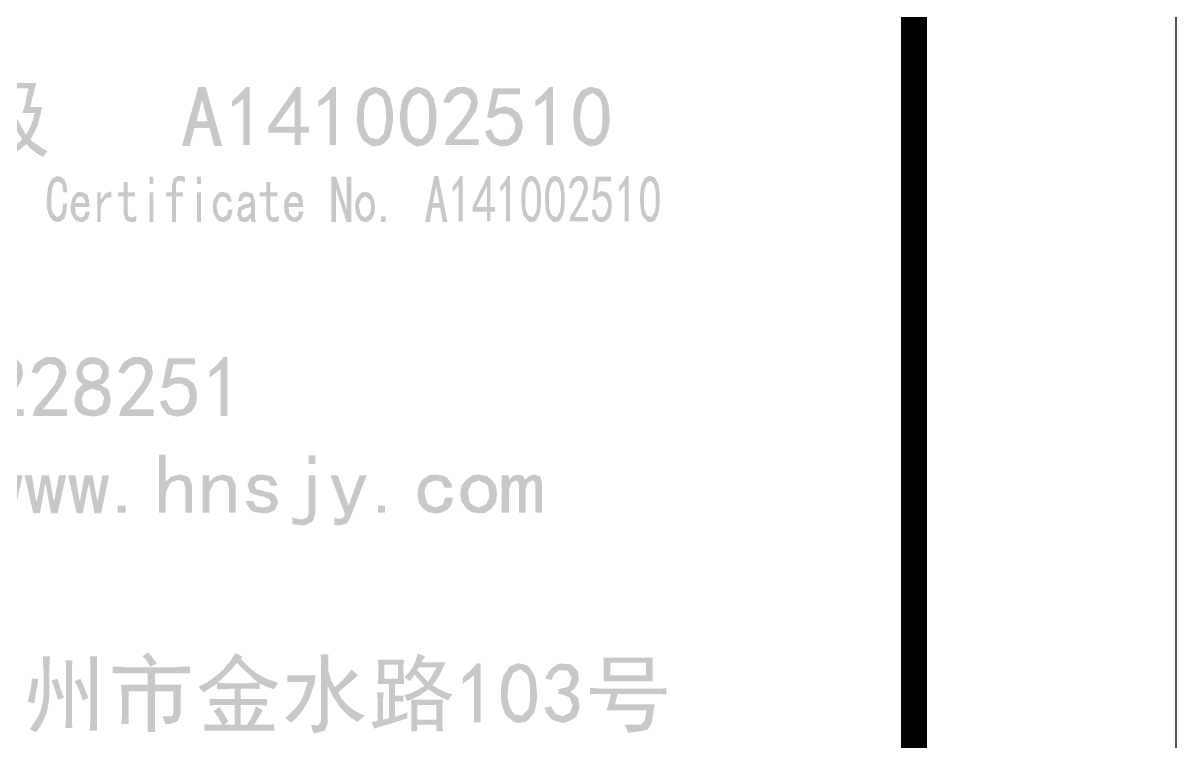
# Model space of a CAD drawing. Extents: x 290727 to 13733020, y 1731457 to 3643100.
# Drawn here: x 318226 to 320427, y 2195196 to 2196567 of the extents above; entities that cross this region are included whole.
import ezdxf
from ezdxf.enums import TextEntityAlignment as Align

# ---------------------------------------------------------------- set-up
doc = ezdxf.new("R2010")
doc.units = 0
doc.header["$LTSCALE"] = 10
doc.layers.get('0').update_dxf_attribs({"linetype": 'CONTINUOUS'})
doc.layers.add('-0 图签', color=7, linetype='CONTINUOUS')
doc.layers.add('-0 图签填写', color=4, linetype='CONTINUOUS')
doc.layers.add('VHSoft_boundary', color=5, linetype='CONTINUOUS', plot=False)
doc.layers.get('0').off()
doc.styles.add('HNSJY', font='HNSJY-07', dxfattribs={"width": 0.8, "bigfont": 'HNSJY-HZ'})

# ---------------------------------------------------------------- blocks, each defined once
blk = doc.blocks.new('vhtemplate_标准图框_A2')
at = {"layer": '-0 图签'}
h = blk.add_hatch(color=256, dxfattribs=at)
h.paths.add_polyline_path([(548.956, 309.069), (548.906, 309.044), (548.579, 308.969), (548.201, 308.893), (547.899, 308.818), (548.025, 308.566), (548.176, 308.642), (548.478, 308.717), (548.629, 308.767), (548.931, 308.843)])
h.paths.add_polyline_path([(550.038, 309.145), (549.862, 309.447), (549.711, 309.724), (549.585, 309.975), (549.585, 310.806), (550.189, 310.806), (550.189, 310.78), (550.114, 310.478), (550.063, 310.177), (549.963, 309.875), (550.441, 309.875), (550.365, 309.598), (550.24, 309.296), (550.114, 309.044)], flags=16)
h.paths.add_polyline_path([(548.654, 310.252), (548.201, 310.227), (548.377, 310.478), (548.528, 310.73), (548.554, 310.806), (548.73, 311.057), (548.453, 311.208), (548.352, 310.931), (548.226, 310.629), (548.075, 310.428), (547.899, 310.227), (548, 309.95), (548.277, 310.026), (548.528, 310.051), (548.403, 309.824), (548.226, 309.623), (548.176, 309.573), (547.95, 309.371), (548.025, 309.145), (548.252, 309.195), (548.554, 309.245), (548.654, 309.271), (548.931, 309.296), (548.981, 309.522), (548.705, 309.497), (548.352, 309.447), (548.554, 309.698), (548.73, 309.95), (548.856, 310.151), (548.956, 310.302), (549.082, 310.529), (548.856, 310.68), (548.805, 310.529)])
h.paths.add_polyline_path([(549.359, 308.969), (549.485, 309.271), (549.535, 309.547), (549.661, 309.321), (549.837, 309.044), (549.963, 308.868), (549.887, 308.793), (549.636, 308.591), (549.459, 308.491), (549.183, 308.365), (549.359, 308.189), (549.61, 308.314), (549.837, 308.465), (549.887, 308.491), (550.114, 308.692), (550.24, 308.541), (550.491, 308.34), (550.743, 308.189), (550.919, 308.415), (550.818, 308.465), (550.567, 308.616), (550.516, 308.667), (550.265, 308.843), (550.567, 309.447), (550.567, 309.497), (550.642, 309.774), (550.718, 310.101), (550.265, 310.101), (550.34, 310.428), (550.416, 310.73), (550.491, 311.007), (549.308, 311.007), (549.032, 311.032), (549.032, 310.78), (549.082, 310.78), (549.384, 310.806), (549.384, 310.353), (549.359, 310.076), (549.359, 310.051), (549.334, 309.724), (549.283, 309.422), (549.183, 309.145), (549.032, 308.893), (548.856, 308.642), (548.604, 308.44), (548.83, 308.314), (549.032, 308.491), (549.208, 308.717)])
h = blk.add_hatch(color=256, dxfattribs=at)
h.paths.add_polyline_path([(556.958, 310.856), (557.587, 308.616), (557.285, 308.616), (557.109, 309.296), (556.53, 309.296), (556.354, 308.616), (556.052, 308.616), (556.681, 310.856)])
h.paths.add_polyline_path([(556.832, 310.327), (557.034, 309.547), (556.606, 309.547), (556.807, 310.327)], flags=16)
h.paths.add_polyline_path([(557.965, 310.101), (558.166, 310.227), (558.392, 310.403), (558.392, 308.642), (558.644, 308.642), (558.644, 310.856), (558.493, 310.856), (558.417, 310.755), (558.191, 310.529), (557.965, 310.327)])
h.paths.add_polyline_path([(559.625, 309.346), (560.355, 309.346), (560.355, 310.353)], flags=17)
h.paths.add_polyline_path([(560.355, 308.642), (560.355, 309.12), (559.349, 309.12), (559.349, 309.346), (560.405, 310.856), (560.581, 310.856), (560.581, 309.346), (560.909, 309.346), (560.909, 309.12), (560.581, 309.12), (560.581, 308.642)])
h.paths.add_polyline_path([(561.462, 310.227), (561.689, 310.403), (561.689, 308.642), (561.94, 308.642), (561.94, 310.856), (561.789, 310.856), (561.714, 310.755), (561.513, 310.529), (561.261, 310.327), (561.261, 310.101)])
h.paths.add_polyline_path([(567.023, 310.026), (566.897, 309.824), (566.696, 309.522), (566.671, 309.497), (566.444, 309.22), (566.268, 309.019), (566.193, 308.944), (566.092, 308.692), (566.092, 308.642), (567.376, 308.642), (567.376, 308.868), (566.444, 308.868), (566.621, 309.069), (566.847, 309.321), (567.023, 309.573), (567.149, 309.749), (567.275, 309.95), (567.35, 310.227), (567.35, 310.252), (567.3, 310.554), (567.124, 310.78), (566.897, 310.856), (566.57, 310.856), (566.293, 310.73), (566.168, 310.579), (566.017, 310.277), (566.268, 310.252), (566.293, 310.277), (566.47, 310.504), (566.721, 310.629), (566.948, 310.554), (567.099, 310.327)])
h.paths.add_polyline_path([(569.54, 310.101), (569.741, 310.227), (569.967, 310.403), (569.967, 308.642), (570.219, 308.642), (570.219, 310.856), (570.068, 310.856), (569.992, 310.755), (569.766, 310.529), (569.54, 310.327)])
h.paths.add_polyline_path([(563.727, 310.453), (563.752, 310.378), (563.828, 310.076), (563.828, 309.95), (563.853, 309.623), (563.828, 309.447), (563.777, 309.17), (563.752, 309.069), (563.551, 308.868), (563.526, 308.868), (563.249, 308.918), (563.148, 309.019), (563.022, 309.321), (562.997, 309.623), (562.997, 309.95), (563.047, 310.227), (563.173, 310.453), (563.198, 310.504), (563.45, 310.629), (563.475, 310.629)], flags=16)
h.paths.add_polyline_path([(565.362, 310.453), (565.413, 310.378), (565.488, 310.076), (565.488, 309.447), (565.438, 309.17), (565.388, 309.069), (565.211, 308.868), (565.186, 308.868), (564.91, 308.918), (564.809, 309.019), (564.683, 309.321), (564.658, 309.623), (564.658, 309.95), (564.708, 310.227), (564.834, 310.453), (564.859, 310.504), (565.111, 310.629), (565.136, 310.629)], flags=16)
h.paths.add_polyline_path([(568.684, 309.698), (568.785, 309.422), (568.734, 309.12), (568.533, 308.893), (568.483, 308.868), (568.181, 308.843), (568.005, 308.944), (567.854, 309.245), (567.627, 309.17), (567.703, 308.944), (567.879, 308.742), (567.954, 308.692), (568.231, 308.591), (568.281, 308.591), (568.583, 308.642), (568.835, 308.793), (568.986, 309.044), (569.061, 309.321), (569.036, 309.598), (568.91, 309.849), (568.684, 310.026), (568.659, 310.051), (568.357, 310.126), (568.307, 310.101), (568.005, 310.026), (568.055, 310.252), (568.13, 310.579), (568.961, 310.579), (568.961, 310.806), (567.929, 310.806), (567.854, 310.453), (567.703, 309.698), (567.904, 309.673), (567.929, 309.698), (568.181, 309.849), (568.458, 309.849)])
h.paths.add_polyline_path([(571.477, 310.504), (571.729, 310.629), (571.754, 310.629), (571.98, 310.453), (572.031, 310.378), (572.106, 310.076), (572.106, 309.447), (572.056, 309.17), (572.005, 309.069), (571.804, 308.868), (571.779, 308.868), (571.527, 308.918), (571.427, 309.019), (571.301, 309.321), (571.251, 309.623), (571.276, 309.95), (571.326, 310.227), (571.452, 310.453)], flags=16)
h.paths.add_polyline_path([(562.771, 309.22), (562.896, 308.944), (562.947, 308.843), (563.198, 308.667), (563.349, 308.591), (563.626, 308.642), (563.777, 308.717), (563.978, 308.944), (563.978, 308.969), (564.054, 309.22), (564.104, 309.547), (564.104, 309.925), (564.054, 310.202), (564.004, 310.428), (563.853, 310.68), (563.727, 310.78), (563.45, 310.856), (563.324, 310.856), (563.073, 310.73), (562.997, 310.68), (562.846, 310.403), (562.771, 310.202), (562.746, 309.875), (562.72, 309.598), (562.771, 309.321)])
h.paths.add_polyline_path([(564.381, 309.598), (564.406, 309.321), (564.431, 309.22), (564.532, 308.944), (564.608, 308.843), (564.859, 308.667), (565.01, 308.591), (565.287, 308.642), (565.438, 308.717), (565.639, 308.944), (565.639, 308.969), (565.715, 309.22), (565.765, 309.547), (565.765, 309.925), (565.715, 310.202), (565.664, 310.428), (565.488, 310.68), (565.388, 310.78), (565.111, 310.856), (564.985, 310.856), (564.733, 310.73), (564.658, 310.68), (564.482, 310.403), (564.431, 310.202), (564.381, 309.875)])
h.paths.add_polyline_path([(570.999, 309.875), (570.999, 309.598), (571.024, 309.321), (571.049, 309.22), (571.15, 308.944), (571.225, 308.843), (571.477, 308.667), (571.628, 308.591), (571.905, 308.642), (572.056, 308.717), (572.232, 308.944), (572.232, 308.969), (572.333, 309.22), (572.383, 309.547), (572.383, 309.598), (572.358, 309.925), (572.333, 310.202), (572.257, 310.428), (572.106, 310.68), (572.005, 310.78), (571.729, 310.856), (571.603, 310.856), (571.326, 310.73), (571.276, 310.68), (571.1, 310.403), (571.049, 310.202)])
h = blk.add_hatch(color=256, dxfattribs=at)
h.paths.add_polyline_path([(560.452, 306.636), (560.326, 306.686), (560.201, 306.636), (560.125, 306.435), (560.528, 306.435)], flags=16)
h.paths.add_polyline_path([(552.299, 306.636), (552.173, 306.686), (552.047, 306.636), (551.972, 306.435), (552.374, 306.435)], flags=16)
h.paths.add_polyline_path([(552.827, 305.705), (552.953, 305.705), (552.953, 306.284), (553.004, 306.435), (553.129, 306.586), (553.18, 306.636), (553.356, 306.636), (553.356, 306.863), (553.28, 306.863), (553.129, 306.787), (553.079, 306.737), (552.953, 306.561), (552.953, 306.837), (552.827, 306.837)])
h.paths.add_polyline_path([(554.815, 306.837), (554.966, 306.837), (554.966, 305.705), (554.815, 305.705)])
h.paths.add_polyline_path([(554.815, 307.441), (554.966, 307.441), (554.966, 307.165), (554.815, 307.165)])
h.paths.add_polyline_path([(555.671, 306.686), (555.671, 305.705), (555.822, 305.705), (555.822, 306.686), (556.099, 306.686), (556.099, 306.837), (555.822, 306.837), (555.822, 307.089), (555.847, 307.24), (555.948, 307.29), (556.074, 307.265), (556.174, 307.215), (556.174, 307.416), (556.074, 307.467), (555.897, 307.467), (555.746, 307.366), (555.721, 307.316), (555.671, 307.089), (555.671, 306.837), (555.444, 306.837), (555.444, 306.686)])
h.paths.add_polyline_path([(556.627, 306.837), (556.778, 306.837), (556.778, 305.705), (556.627, 305.705)])
h.paths.add_polyline_path([(556.627, 307.441), (556.778, 307.441), (556.778, 307.165), (556.627, 307.165)])
h.paths.add_polyline_path([(558.338, 306.158), (558.313, 306.032), (558.338, 305.932), (558.439, 305.881), (558.565, 305.932), (558.691, 306.083), (558.691, 306.284), (558.615, 306.259), (558.489, 306.233)], flags=16)
h.paths.add_polyline_path([(561.761, 307.441), (561.761, 305.705), (561.937, 305.705), (561.937, 306.963), (562.34, 305.705), (562.516, 305.705), (562.516, 307.441), (562.34, 307.441), (562.34, 306.183), (561.937, 307.441)])
h.paths.add_polyline_path([(563.648, 305.932), (563.824, 305.932), (563.824, 305.705), (563.648, 305.705)])
h.paths.add_polyline_path([(563.246, 306.535), (563.271, 306.284), (563.271, 306.183), (563.195, 305.982), (563.044, 305.881), (562.893, 305.982), (562.868, 306.032), (562.818, 306.284), (562.818, 306.384), (562.893, 306.586), (563.044, 306.686), (563.069, 306.686), (563.195, 306.586)], flags=16)
h.paths.add_polyline_path([(551.67, 306.41), (551.519, 306.41), (551.494, 306.183), (551.443, 306.007), (551.292, 305.881), (551.116, 306.057), (551.066, 306.259), (551.066, 306.661), (551.091, 306.938), (551.141, 307.114), (551.166, 307.19), (551.317, 307.265), (551.468, 307.165), (551.494, 307.089), (551.519, 306.837), (551.67, 306.837), (551.67, 306.863), (551.645, 307.114), (551.569, 307.316), (551.468, 307.416), (551.317, 307.467), (551.292, 307.467), (551.141, 307.391), (551.015, 307.24), (551.015, 307.215), (550.94, 307.039), (550.915, 306.812), (550.89, 306.535), (550.89, 306.309), (550.94, 306.083), (551.015, 305.906), (551.141, 305.755), (551.292, 305.705), (551.418, 305.73), (551.569, 305.856), (551.594, 305.932), (551.645, 306.133)])
h.paths.add_polyline_path([(552.274, 305.705), (552.425, 305.806), (552.475, 305.881), (552.551, 306.108), (552.374, 306.108), (552.324, 305.932), (552.198, 305.881), (552.173, 305.881), (552.022, 305.982), (551.997, 306.032), (551.972, 306.284), (552.525, 306.284), (552.5, 306.561), (552.45, 306.737), (552.349, 306.812), (552.198, 306.863), (552.047, 306.837), (551.921, 306.712), (551.846, 306.535), (551.796, 306.284), (551.821, 306.057), (551.921, 305.856), (552.022, 305.755), (552.198, 305.705)])
h.paths.add_polyline_path([(554.262, 306.837), (553.985, 306.837), (553.985, 307.24), (553.834, 307.24), (553.834, 306.837), (553.607, 306.837), (553.607, 306.686), (553.834, 306.686), (553.834, 306.007), (553.909, 305.806), (553.96, 305.755), (554.111, 305.705), (554.237, 305.705), (554.312, 305.755), (554.312, 305.957), (554.237, 305.906), (554.111, 305.881), (554.01, 305.932), (553.985, 306.083), (553.985, 306.686), (554.262, 306.686)])
h.paths.add_polyline_path([(557.609, 306.686), (557.734, 306.636), (557.81, 306.485), (557.961, 306.485), (557.936, 306.561), (557.86, 306.762), (557.785, 306.812), (557.609, 306.863), (557.483, 306.837), (557.357, 306.712), (557.256, 306.535), (557.231, 306.284), (557.256, 306.057), (557.357, 305.856), (557.458, 305.755), (557.609, 305.705), (557.734, 305.73), (557.885, 305.831), (557.936, 305.932), (557.986, 306.183), (557.81, 306.183), (557.81, 306.158), (557.76, 305.957), (557.609, 305.881), (557.458, 305.982), (557.433, 306.032), (557.382, 306.284), (557.382, 306.384), (557.458, 306.586), (557.458, 306.611)])
h.paths.add_polyline_path([(558.691, 305.856), (558.691, 305.781), (558.716, 305.705), (558.892, 305.705), (558.842, 305.806), (558.842, 306.485), (558.817, 306.561), (558.766, 306.762), (558.691, 306.812), (558.515, 306.863), (558.439, 306.863), (558.288, 306.787), (558.263, 306.737), (558.187, 306.51), (558.338, 306.51), (558.389, 306.636), (558.515, 306.686), (558.666, 306.636), (558.691, 306.51), (558.615, 306.435), (558.615, 306.41), (558.439, 306.384), (558.364, 306.359), (558.213, 306.259), (558.213, 306.233), (558.162, 306.007), (558.162, 305.982), (558.238, 305.781), (558.263, 305.755), (558.414, 305.705), (558.565, 305.73)])
h.paths.add_polyline_path([(559.697, 306.837), (559.421, 306.837), (559.421, 307.24), (559.27, 307.24), (559.27, 306.837), (559.018, 306.837), (559.018, 306.686), (559.27, 306.686), (559.27, 306.007), (559.345, 305.806), (559.395, 305.755), (559.546, 305.705), (559.672, 305.705), (559.748, 305.755), (559.748, 305.957), (559.672, 305.906), (559.546, 305.881), (559.446, 305.932), (559.421, 306.083), (559.421, 306.686), (559.697, 306.686)])
h.paths.add_polyline_path([(560.352, 305.705), (560.427, 305.705), (560.578, 305.806), (560.628, 305.881), (560.704, 306.108), (560.528, 306.108), (560.477, 305.932), (560.352, 305.881), (560.326, 305.881), (560.175, 305.982), (560.15, 306.032), (560.125, 306.284), (560.679, 306.284), (560.654, 306.561), (560.603, 306.737), (560.503, 306.812), (560.352, 306.863), (560.201, 306.837), (560.075, 306.712), (559.974, 306.535), (559.949, 306.284), (559.974, 306.057), (560.075, 305.856), (560.175, 305.755)])
h.paths.add_polyline_path([(563.22, 306.812), (563.044, 306.863), (562.918, 306.837), (562.793, 306.712), (562.692, 306.535), (562.667, 306.284), (562.692, 306.057), (562.793, 305.856), (562.893, 305.755), (563.044, 305.705), (563.17, 305.73), (563.321, 305.856), (563.397, 306.032), (563.422, 306.284), (563.397, 306.51), (563.321, 306.712)])
h = blk.add_hatch(color=256, dxfattribs=at)
h.paths.add_polyline_path([(565.762, 307.064), (565.636, 306.435), (565.888, 306.435)], flags=16)
h.paths.add_polyline_path([(565.611, 306.259), (565.51, 305.705), (565.334, 305.705), (565.687, 307.467), (565.838, 307.467), (566.19, 305.705), (566.014, 305.705), (565.913, 306.259)])
h.paths.add_polyline_path([(566.391, 306.863), (566.492, 306.963), (566.618, 307.114), (566.618, 305.73), (566.769, 305.73), (566.769, 307.467), (566.668, 307.467), (566.643, 307.391), (566.517, 307.215), (566.391, 307.064)])
h.paths.add_polyline_path([(567.7, 306.284), (567.7, 307.089), (567.297, 306.284)], flags=17)
h.paths.add_polyline_path([(567.7, 305.73), (567.7, 306.108), (567.146, 306.108), (567.146, 306.284), (567.725, 307.467), (567.826, 307.467), (567.826, 306.284), (568.002, 306.284), (568.002, 306.108), (567.826, 306.108), (567.826, 305.73)])
h.paths.add_polyline_path([(568.203, 306.863), (568.304, 306.963), (568.429, 307.114), (568.429, 305.73), (568.58, 305.73), (568.58, 307.467), (568.48, 307.467), (568.455, 307.391), (568.329, 307.215), (568.203, 307.064)])
h.paths.add_polyline_path([(571.399, 307.064), (571.323, 307.24), (571.198, 307.29), (571.047, 307.215), (570.946, 307.014), (570.946, 306.988), (570.82, 307.014), (570.896, 307.265), (570.971, 307.366), (571.122, 307.467), (571.298, 307.467), (571.424, 307.416), (571.525, 307.24), (571.55, 306.988), (571.55, 306.963), (571.5, 306.762), (571.424, 306.586), (571.349, 306.46), (571.248, 306.259), (571.122, 306.057), (571.047, 305.906), (571.55, 305.906), (571.55, 305.73), (570.845, 305.73), (570.845, 305.755), (570.896, 305.982), (570.946, 306.032), (571.047, 306.183), (571.172, 306.41), (571.172, 306.435), (571.298, 306.661), (571.349, 306.812)])
h.paths.add_polyline_path([(572.733, 306.863), (572.833, 306.963), (572.959, 307.114), (572.959, 305.73), (573.11, 305.73), (573.11, 307.467), (573.009, 307.467), (572.984, 307.391), (572.858, 307.215), (572.733, 307.064)])
h.paths.add_polyline_path([(569.411, 307.29), (569.537, 307.165), (569.562, 307.089), (569.612, 306.863), (569.612, 306.384), (569.587, 306.133), (569.562, 306.083), (569.461, 305.906), (569.436, 305.906), (569.285, 305.957), (569.235, 306.032), (569.159, 306.259), (569.159, 306.762), (569.184, 306.963), (569.26, 307.165), (569.26, 307.19)], flags=16)
h.paths.add_polyline_path([(569.008, 306.686), (569.008, 306.485), (569.033, 306.284), (569.033, 306.208), (569.084, 305.982), (569.134, 305.906), (569.26, 305.755), (569.335, 305.705), (569.512, 305.73), (569.587, 305.781), (569.688, 305.982), (569.738, 306.183), (569.763, 306.46), (569.763, 306.737), (569.738, 306.963), (569.713, 307.139), (569.612, 307.341), (569.562, 307.416), (569.411, 307.467), (569.335, 307.467), (569.184, 307.366), (569.059, 307.114), (569.033, 306.963)])
h.paths.add_polyline_path([(570.317, 307.29), (570.443, 307.165), (570.468, 307.089), (570.518, 306.863), (570.518, 306.384), (570.493, 306.133), (570.468, 306.083), (570.367, 305.906), (570.342, 305.906), (570.191, 305.957), (570.141, 306.032), (570.065, 306.259), (570.065, 306.762), (570.09, 306.963), (570.166, 307.165), (570.166, 307.19)], flags=16)
h.paths.add_polyline_path([(569.914, 306.686), (569.914, 306.485), (569.939, 306.284), (569.939, 306.208), (569.99, 305.982), (570.04, 305.906), (570.166, 305.755), (570.241, 305.705), (570.418, 305.73), (570.493, 305.781), (570.594, 305.982), (570.644, 306.183), (570.669, 306.46), (570.669, 306.737), (570.644, 306.963), (570.619, 307.139), (570.518, 307.341), (570.468, 307.416), (570.317, 307.467), (570.241, 307.467), (570.09, 307.366), (569.965, 307.114), (569.939, 306.963)])
h.paths.add_polyline_path([(572.28, 306.108), (572.179, 305.932), (572.154, 305.906), (571.978, 305.906), (571.902, 305.982), (571.827, 306.208), (571.701, 306.158), (571.726, 305.982), (571.827, 305.806), (571.852, 305.781), (572.028, 305.705), (572.053, 305.705), (572.204, 305.73), (572.355, 305.856), (572.431, 306.057), (572.456, 306.284), (572.456, 306.485), (572.406, 306.686), (572.28, 306.837), (572.255, 306.837), (572.104, 306.888), (572.053, 306.888), (571.902, 306.812), (571.927, 306.988), (571.978, 307.265), (572.431, 307.265), (572.431, 307.441), (571.852, 307.441), (571.827, 307.19), (571.776, 306.863), (571.751, 306.661), (571.726, 306.561), (571.852, 306.535), (571.852, 306.561), (572.003, 306.686), (572.154, 306.686), (572.28, 306.561), (572.33, 306.334)])
h.paths.add_polyline_path([(573.941, 307.29), (574.066, 307.165), (574.092, 307.089), (574.142, 306.863), (574.142, 306.384), (574.117, 306.133), (574.092, 306.083), (573.991, 305.906), (573.966, 305.906), (573.815, 305.957), (573.764, 306.032), (573.689, 306.259), (573.689, 306.762), (573.714, 306.963), (573.79, 307.165), (573.79, 307.19)], flags=16)
h.paths.add_polyline_path([(573.538, 306.686), (573.538, 306.485), (573.563, 306.284), (573.563, 306.208), (573.613, 305.982), (573.664, 305.906), (573.79, 305.755), (573.865, 305.705), (574.041, 305.73), (574.117, 305.781), (574.217, 305.982), (574.268, 306.183), (574.293, 306.46), (574.293, 306.737), (574.268, 306.963), (574.243, 307.139), (574.142, 307.341), (574.092, 307.416), (573.941, 307.467), (573.865, 307.467), (573.714, 307.366), (573.588, 307.114), (573.563, 306.963)])
h = blk.add_hatch(color=256, dxfattribs=at)
h.paths.add_polyline_path([(552.325, 300.202), (552.602, 300.303), (552.904, 300.253), (553.03, 300.026), (552.929, 299.724), (552.904, 299.724), (552.627, 299.623), (552.602, 299.623), (552.351, 299.724), (552.25, 299.976)], flags=16)
h.paths.add_polyline_path([(537.353, 299.321), (537.353, 299.649), (537.403, 299.925), (537.529, 300.152), (537.554, 300.202), (537.806, 300.328), (537.831, 300.328), (538.082, 300.152), (538.108, 300.076), (538.183, 299.774), (538.208, 299.623), (538.208, 299.321), (538.183, 299.145), (538.133, 298.843), (538.108, 298.768), (537.906, 298.567), (537.881, 298.567), (537.604, 298.617), (537.504, 298.718), (537.378, 299.02)], flags=16)
h.paths.add_polyline_path([(537.126, 299.9), (537.202, 300.102), (537.353, 300.353), (537.428, 300.429), (537.705, 300.555), (537.806, 300.555), (538.082, 300.479), (538.208, 300.378), (538.359, 300.127), (538.41, 299.9), (538.46, 299.598), (538.46, 299.246), (538.41, 298.919), (538.334, 298.642), (538.133, 298.416), (538.007, 298.315), (537.705, 298.29), (537.554, 298.34), (537.302, 298.541), (537.252, 298.642), (537.151, 298.919), (537.126, 299.02), (537.101, 299.296), (537.101, 299.573)])
h.paths.add_polyline_path([(539.693, 299.271), (539.819, 298.994), (539.819, 298.969), (539.718, 298.692), (539.718, 298.667), (539.466, 298.541), (539.416, 298.541), (539.164, 298.642), (539.139, 298.667), (538.988, 298.919), (538.762, 298.869), (538.812, 298.667), (538.988, 298.441), (539.114, 298.365), (539.416, 298.29), (539.592, 298.315), (539.844, 298.441), (539.97, 298.567), (540.096, 298.843), (540.096, 298.969), (540.02, 299.246), (539.995, 299.296), (539.743, 299.498), (539.894, 299.598), (540.045, 299.85), (540.045, 299.951), (540.02, 300.227), (539.995, 300.278), (539.768, 300.504), (539.668, 300.529), (539.366, 300.555), (539.24, 300.529), (539.013, 300.353), (538.913, 300.253), (538.787, 299.976), (539.013, 299.925), (539.114, 300.127), (539.29, 300.303), (539.341, 300.303), (539.617, 300.278), (539.643, 300.278), (539.794, 300.026), (539.794, 299.976), (539.693, 299.699), (539.592, 299.649), (539.29, 299.573), (539.29, 299.397), (539.416, 299.372)])
h.paths.add_polyline_path([(540.725, 298.315), (541.001, 298.315), (541.052, 298.592), (541.253, 299.145), (541.354, 299.447), (541.48, 299.724), (541.631, 300.001), (541.807, 300.278), (541.807, 300.504), (540.423, 300.504), (540.423, 300.278), (541.53, 300.278), (541.404, 300.026), (541.102, 299.472), (541.001, 299.17), (540.876, 298.894), (540.8, 298.617)])
h.paths.add_polyline_path([(542.234, 299.774), (542.436, 299.925), (542.662, 300.102), (542.662, 298.315), (542.914, 298.315), (542.914, 300.555), (542.763, 300.555), (542.687, 300.454), (542.486, 300.227), (542.234, 300.026)])
h.paths.add_polyline_path([(543.644, 299.548), (545.128, 299.548), (545.128, 299.347), (543.644, 299.347)])
h.paths.add_polyline_path([(546.538, 299.07), (546.512, 298.894), (546.412, 298.642), (546.361, 298.592), (546.085, 298.516), (546.034, 298.516), (545.783, 298.667), (545.757, 298.692), (545.632, 298.969), (545.632, 299.02), (545.732, 299.321), (545.757, 299.372), (546.009, 299.523), (546.085, 299.523), (546.387, 299.422), (546.462, 299.347)], flags=16)
h.paths.add_polyline_path([(545.38, 299.095), (545.38, 298.994), (545.43, 298.692), (545.481, 298.592), (545.682, 298.39), (545.833, 298.315), (546.135, 298.29), (546.311, 298.315), (546.563, 298.441), (546.613, 298.491), (546.764, 298.743), (546.789, 298.768), (546.814, 299.095), (546.814, 299.12), (546.739, 299.397), (546.714, 299.472), (546.462, 299.674), (546.236, 299.724), (545.908, 299.699), (546.437, 300.555), (546.135, 300.555), (545.606, 299.724), (545.581, 299.649), (545.456, 299.397), (545.456, 299.372)])
h.paths.add_polyline_path([(548.198, 299.07), (548.173, 298.894), (548.022, 298.592), (547.745, 298.516), (547.695, 298.516), (547.418, 298.667), (547.393, 298.692), (547.292, 298.969), (547.292, 299.02), (547.368, 299.321), (547.418, 299.372), (547.67, 299.523), (547.745, 299.523), (548.022, 299.422), (548.123, 299.347)], flags=16)
h.paths.add_polyline_path([(547.091, 299.372), (547.016, 299.095), (547.016, 298.994), (547.091, 298.692), (547.142, 298.592), (547.343, 298.39), (547.494, 298.315), (547.796, 298.29), (547.947, 298.315), (548.224, 298.441), (548.249, 298.491), (548.425, 298.743), (548.425, 298.768), (548.475, 299.095), (548.475, 299.12), (548.4, 299.397), (548.349, 299.472), (548.098, 299.674), (547.896, 299.724), (547.544, 299.699), (548.098, 300.555), (547.796, 300.555), (547.267, 299.724), (547.242, 299.649), (547.091, 299.397)])
h.paths.add_polyline_path([(549.28, 299.17), (549.054, 298.919), (548.878, 298.718), (548.802, 298.642), (548.702, 298.365), (548.702, 298.315), (550.01, 298.315), (550.01, 298.567), (549.079, 298.567), (549.255, 298.743), (549.482, 299.02), (549.658, 299.246), (549.784, 299.422), (549.91, 299.649), (549.985, 299.9), (549.985, 299.951), (549.935, 300.253), (549.759, 300.479), (549.532, 300.555), (549.18, 300.555), (548.928, 300.404), (548.802, 300.278), (548.651, 299.976), (548.903, 299.925), (548.903, 299.976), (549.079, 300.202), (549.356, 300.303), (549.582, 300.253), (549.708, 300.026), (549.658, 299.724), (549.532, 299.498), (549.306, 299.221)])
h.paths.add_polyline_path([(551.193, 299.498), (550.966, 299.221), (550.941, 299.17), (550.715, 298.919), (550.539, 298.718), (550.463, 298.642), (550.363, 298.365), (550.363, 298.315), (551.671, 298.315), (551.671, 298.567), (550.74, 298.567), (550.891, 298.743), (551.117, 299.02), (551.294, 299.246), (551.419, 299.422), (551.545, 299.649), (551.646, 299.9), (551.646, 299.951), (551.596, 300.253), (551.394, 300.479), (551.193, 300.555), (550.841, 300.555), (550.589, 300.404), (550.438, 300.278), (550.312, 299.976), (550.539, 299.925), (550.564, 299.976), (550.74, 300.202), (550.992, 300.303), (551.243, 300.253), (551.369, 300.026), (551.294, 299.724)])
h.paths.add_polyline_path([(552.275, 298.692), (552.225, 298.969), (552.325, 299.221), (552.602, 299.347), (552.627, 299.347), (552.904, 299.271), (552.929, 299.271), (553.08, 299.02), (553.03, 298.743), (553.03, 298.718), (552.803, 298.567), (552.778, 298.541), (552.476, 298.567)], flags=16)
h.paths.add_polyline_path([(551.948, 298.944), (552.023, 299.246), (552.023, 299.271), (552.225, 299.472), (552.275, 299.498), (552.074, 299.699), (552.023, 299.951), (552.074, 300.202), (552.2, 300.378), (552.401, 300.529), (552.627, 300.555), (552.854, 300.529), (553.08, 300.404), (553.256, 300.177), (553.256, 299.8), (553.08, 299.573), (552.929, 299.498), (553.206, 299.347), (553.256, 299.296), (553.332, 298.994), (553.332, 298.944), (553.282, 298.642), (553.156, 298.441), (552.954, 298.34), (552.678, 298.29), (552.652, 298.29), (552.351, 298.34), (552.325, 298.34), (552.099, 298.466), (551.973, 298.692)])
h.paths.add_polyline_path([(554.263, 299.221), (554.238, 299.17), (554.037, 298.919), (553.76, 298.642), (553.659, 298.365), (553.659, 298.315), (554.968, 298.315), (554.968, 298.567), (554.037, 298.567), (554.213, 298.743), (554.439, 299.02), (554.615, 299.246), (554.741, 299.422), (554.867, 299.649), (554.942, 299.9), (554.942, 299.951), (554.892, 300.253), (554.716, 300.479), (554.489, 300.555), (554.162, 300.555), (553.886, 300.404), (553.76, 300.278), (553.609, 299.976), (553.86, 299.925), (553.86, 299.976), (554.062, 300.202), (554.313, 300.303), (554.54, 300.253), (554.666, 300.026), (554.615, 299.724), (554.489, 299.498)])
h.paths.add_polyline_path([(556.301, 298.818), (556.125, 298.592), (556.05, 298.567), (555.748, 298.541), (555.597, 298.642), (555.446, 298.919), (555.219, 298.869), (555.295, 298.642), (555.471, 298.416), (555.546, 298.365), (555.823, 298.29), (555.873, 298.29), (556.175, 298.34), (556.427, 298.491), (556.578, 298.743), (556.628, 299.02), (556.603, 299.296), (556.503, 299.548), (556.276, 299.724), (556.251, 299.749), (555.949, 299.8), (555.899, 299.8), (555.597, 299.724), (555.647, 299.925), (555.723, 300.278), (556.553, 300.278), (556.553, 300.504), (555.521, 300.504), (555.446, 300.152), (555.37, 299.774), (555.32, 299.498), (555.27, 299.397), (555.496, 299.372), (555.521, 299.397), (555.773, 299.548), (556.05, 299.548), (556.276, 299.397), (556.352, 299.12)])
h.paths.add_polyline_path([(557.107, 299.774), (557.308, 299.925), (557.534, 300.102), (557.534, 298.315), (557.786, 298.315), (557.786, 300.555), (557.635, 300.555), (557.559, 300.454), (557.358, 300.227), (557.107, 300.026)])
h = blk.add_hatch(color=256, dxfattribs=at)
h.paths.add_polyline_path([(546.778, 294.543), (546.929, 294.467), (548.287, 296.908), (548.162, 296.983)])
h.paths.add_polyline_path([(545.117, 294.543), (545.268, 294.467), (546.627, 296.908), (546.501, 296.983)])
h.paths.add_polyline_path([(544.061, 295.801), (544.061, 296.078), (544.363, 296.078), (544.363, 295.801)])
h.paths.add_polyline_path([(553.269, 296.052), (552.967, 294.593), (552.715, 294.593), (552.514, 295.7), (552.489, 295.7), (552.262, 294.593), (552.036, 294.593), (551.709, 296.052), (551.986, 296.052), (552.137, 295.096), (552.162, 295.096), (552.338, 296.052), (552.64, 296.052), (552.816, 295.096), (552.841, 295.096), (553.017, 296.052)])
h.paths.add_polyline_path([(551.633, 296.052), (551.306, 294.593), (551.055, 294.593), (550.854, 295.7), (550.828, 295.7), (550.627, 294.593), (550.376, 294.593), (550.048, 296.052), (550.325, 296.052), (550.476, 295.096), (550.526, 295.096), (550.703, 296.052), (550.979, 296.052), (551.155, 295.096), (551.181, 295.096), (551.357, 296.052)])
h.paths.add_polyline_path([(549.973, 296.052), (549.646, 294.593), (549.394, 294.593), (549.193, 295.7), (549.168, 295.7), (548.967, 294.593), (548.715, 294.593), (548.388, 296.052), (548.665, 296.052), (548.841, 295.096), (548.866, 295.096), (549.042, 296.052), (549.319, 296.052), (549.495, 295.096), (549.52, 295.096), (549.696, 296.052)])
h.paths.add_polyline_path([(543.054, 294.769), (542.803, 294.593), (542.602, 294.568), (542.375, 294.644), (542.174, 294.82), (542.174, 294.14), (541.922, 294.14), (541.922, 296.052), (542.174, 296.052), (542.174, 295.876), (542.375, 296.027), (542.602, 296.078), (542.903, 296.027), (543.054, 295.901), (543.18, 295.675), (543.23, 295.348), (543.18, 295.021)])
h.paths.add_polyline_path([(542.551, 294.82), (542.828, 294.92), (542.853, 294.945), (542.929, 295.222), (542.954, 295.348), (542.903, 295.65), (542.853, 295.725), (542.602, 295.851), (542.551, 295.851), (542.3, 295.725), (542.199, 295.449), (542.174, 295.348), (542.249, 295.021), (542.3, 294.945)], flags=16)
h.paths.add_polyline_path([(537.243, 296.832), (537.243, 295.901), (537.972, 295.901), (537.972, 296.832), (538.274, 296.832), (538.274, 294.618), (537.972, 294.618), (537.972, 295.65), (537.243, 295.65), (537.243, 294.618), (536.941, 294.618), (536.941, 296.832)])
h.paths.add_polyline_path([(544.363, 294.895), (544.363, 294.618), (544.061, 294.618), (544.061, 294.895)])
h.paths.add_polyline_path([(553.898, 294.895), (553.898, 294.618), (553.596, 294.618), (553.596, 294.895)])
h.paths.add_polyline_path([(539.255, 295.851), (539.784, 295.851), (539.784, 296.052), (539.255, 296.052), (539.255, 296.556), (539.004, 296.556), (539.004, 296.052), (538.551, 296.052), (538.551, 295.851), (539.004, 295.851), (539.004, 294.971), (539.13, 294.719), (539.205, 294.669), (539.507, 294.593), (539.733, 294.618), (539.884, 294.644), (539.884, 294.92), (539.733, 294.845), (539.507, 294.82), (539.306, 294.895), (539.255, 295.071)])
h.paths.add_polyline_path([(540.916, 295.851), (541.444, 295.851), (541.444, 296.052), (540.916, 296.052), (540.916, 296.556), (540.639, 296.556), (540.639, 296.052), (540.211, 296.052), (540.211, 295.851), (540.639, 295.851), (540.639, 295.071), (540.664, 294.971), (540.79, 294.719), (540.866, 294.669), (541.167, 294.593), (541.394, 294.618), (541.545, 294.644), (541.545, 294.92), (541.394, 294.845), (541.142, 294.82), (540.966, 294.895), (540.916, 295.071)])
h = blk.add_hatch(color=256, dxfattribs=at)
h.paths.add_polyline_path([(567.886, 294.795), (568.037, 295.021), (568.087, 295.348), (568.037, 295.65), (567.886, 295.876), (567.685, 296.027), (567.383, 296.078), (567.156, 296.052), (566.905, 295.876), (566.729, 295.65), (566.678, 295.348), (566.729, 295.046), (566.905, 294.795), (567.106, 294.644), (567.383, 294.593), (567.634, 294.618)])
h.paths.add_polyline_path([(560.892, 296.807), (560.892, 296.48), (561.143, 296.48), (561.143, 296.807)])
h.paths.add_polyline_path([(565.949, 294.618), (565.722, 294.593), (565.446, 294.644), (565.244, 294.795), (565.093, 295.021), (565.043, 295.348), (565.093, 295.65), (565.244, 295.901), (565.496, 296.052), (565.722, 296.078), (566.049, 296.027), (566.175, 295.952), (566.351, 295.7), (566.351, 295.574), (566.075, 295.574), (565.974, 295.801), (565.722, 295.851), (565.446, 295.751), (565.32, 295.499), (565.32, 295.348), (565.395, 295.021), (565.446, 294.945), (565.722, 294.82), (565.999, 294.92), (566.1, 295.172), (566.1, 295.197), (566.402, 295.197), (566.326, 294.895), (566.2, 294.744)])
h.paths.add_polyline_path([(562.099, 294.14), (561.974, 294.14), (561.873, 294.166), (561.873, 294.442), (561.974, 294.392), (562.074, 294.392), (562.2, 294.417), (562.276, 294.568), (561.722, 296.052), (561.999, 296.052), (562.401, 294.92), (562.427, 294.92), (562.829, 296.052), (563.106, 296.052), (562.502, 294.493), (562.376, 294.241), (562.351, 294.216)])
h.paths.add_polyline_path([(560.263, 294.191), (560.263, 294.467), (560.414, 294.392), (560.64, 294.367), (560.842, 294.442), (560.892, 294.618), (560.892, 296.052), (561.143, 296.052), (561.143, 294.618), (561.068, 294.342), (560.992, 294.266), (560.741, 294.14), (560.64, 294.14), (560.414, 294.166)])
h.paths.add_polyline_path([(567.358, 294.82), (567.383, 294.82), (567.66, 294.945), (567.785, 295.197), (567.785, 295.348), (567.735, 295.65), (567.66, 295.725), (567.408, 295.851), (567.383, 295.851), (567.106, 295.751), (567.106, 295.725), (566.98, 295.474), (566.98, 295.348), (567.031, 295.021), (567.106, 294.945)], flags=16)
h.paths.add_polyline_path([(555.181, 296.832), (555.432, 296.832), (555.432, 295.801), (555.659, 296.002), (555.961, 296.078), (555.986, 296.078), (556.263, 296.002), (556.338, 295.952), (556.439, 295.675), (556.439, 294.618), (556.187, 294.618), (556.187, 295.549), (556.112, 295.801), (555.91, 295.876), (555.634, 295.776), (555.583, 295.7), (555.458, 295.449), (555.432, 295.273), (555.432, 294.618), (555.181, 294.618)])
h.paths.add_polyline_path([(556.841, 294.618), (556.841, 296.052), (557.093, 296.052), (557.093, 295.801), (557.319, 296.002), (557.621, 296.078), (557.923, 296.002), (557.973, 295.952), (558.099, 295.675), (558.099, 294.618), (557.848, 294.618), (557.848, 295.549), (557.772, 295.801), (557.546, 295.876), (557.294, 295.776), (557.244, 295.7), (557.118, 295.449), (557.093, 295.273), (557.093, 294.618)])
h.paths.add_polyline_path([(563.81, 294.895), (563.81, 294.618), (563.533, 294.618), (563.533, 294.895)])
h.paths.add_polyline_path([(559.131, 295.876), (559.357, 295.826), (559.433, 295.65), (559.684, 295.65), (559.684, 295.725), (559.533, 295.977), (559.433, 296.027), (559.131, 296.078), (558.955, 296.078), (558.703, 295.977), (558.678, 295.952), (558.552, 295.675), (558.653, 295.398), (558.753, 295.348), (559.055, 295.247), (559.131, 295.247), (559.382, 295.147), (559.458, 295.021), (559.382, 294.87), (559.131, 294.82), (558.879, 294.87), (558.779, 295.071), (558.502, 295.071), (558.527, 294.945), (558.678, 294.719), (558.829, 294.644), (559.156, 294.593), (559.307, 294.593), (559.558, 294.694), (559.609, 294.744), (559.735, 295.021), (559.609, 295.298), (559.483, 295.373), (559.156, 295.449), (558.879, 295.524), (558.829, 295.675), (558.904, 295.826)])
h.paths.add_polyline_path([(568.792, 295.851), (568.892, 295.801), (568.917, 295.65), (568.917, 294.618), (569.169, 294.618), (569.169, 295.499), (569.245, 295.751), (569.421, 295.851), (569.521, 295.801), (569.546, 295.65), (569.546, 294.618), (569.798, 294.618), (569.798, 295.776), (569.723, 296.002), (569.496, 296.078), (569.32, 296.027), (569.144, 295.876), (569.068, 296.027), (568.892, 296.078), (568.691, 296.027), (568.54, 295.876), (568.54, 296.052), (568.263, 296.052), (568.263, 294.618), (568.54, 294.618), (568.54, 295.499), (568.616, 295.751)])
h = blk.add_hatch(color=256, dxfattribs=at)
h.paths.add_polyline_path([(555.096, 288.87), (554.945, 289.071), (554.769, 289.298), (554.542, 289.147), (554.693, 288.996), (554.844, 288.744)])
h.paths.add_polyline_path([(555.725, 287.008), (555.675, 286.857), (555.322, 286.857), (555.322, 286.832), (555.423, 286.555), (555.574, 286.555), (555.851, 286.656), (555.901, 286.681), (556.002, 286.958), (556.002, 287.763), (556.027, 288.065), (555.02, 288.065), (555.02, 288.492), (556.354, 288.492), (556.354, 288.744), (555.977, 288.744), (555.7, 288.719), (554.014, 288.719), (553.712, 288.744), (553.41, 288.744), (553.41, 288.492), (554.744, 288.492), (554.744, 288.065), (553.737, 288.065), (553.737, 287.863), (553.762, 287.536), (553.762, 286.857), (553.737, 286.555), (554.014, 286.555), (554.014, 287.813), (554.744, 287.813), (554.744, 286.253), (555.02, 286.253), (555.02, 287.813), (555.725, 287.813)])
h = blk.add_hatch(color=256, dxfattribs=at)
h.paths.add_polyline_path([(558.543, 288.518), (558.745, 288.316), (558.971, 288.14), (558.87, 288.14), (558.568, 288.115), (557.738, 288.115), (557.411, 288.14), (557.587, 288.291), (557.965, 288.669), (558.166, 288.895), (558.292, 288.744)], flags=16)
h.paths.add_polyline_path([(557.663, 286.53), (557.839, 286.681), (557.814, 286.681), (557.663, 286.932), (557.486, 287.209), (557.26, 287.058), (557.461, 286.781), (557.587, 286.53), (557.21, 286.53), (556.908, 286.555), (556.908, 286.303), (559.575, 286.303), (559.575, 286.555), (559.424, 286.53), (558.795, 286.53), (558.82, 286.555), (559.021, 286.882), (559.147, 287.083), (558.87, 287.234), (558.845, 287.134), (558.745, 286.882), (558.543, 286.53), (558.292, 286.53), (558.292, 287.285), (558.971, 287.285), (559.298, 287.259), (559.298, 287.511), (558.292, 287.511), (558.292, 287.914), (558.694, 287.914), (559.021, 287.889), (559.021, 288.115), (559.273, 287.989), (559.55, 287.889), (559.726, 288.115), (559.701, 288.14), (559.399, 288.241), (559.122, 288.367), (558.87, 288.518), (558.644, 288.694), (558.292, 289.046), (558.367, 289.122), (558.09, 289.273), (558.065, 289.222), (557.889, 288.945), (557.688, 288.719), (557.663, 288.669), (557.411, 288.442), (557.184, 288.266), (556.958, 288.115), (556.681, 287.989), (556.883, 287.763), (557.134, 287.939), (557.386, 288.09), (557.386, 287.889), (557.713, 287.889), (558.065, 287.914), (558.065, 287.511), (557.109, 287.511), (557.109, 287.259), (557.335, 287.285), (558.065, 287.285), (558.065, 286.53)])
h.paths.add_polyline_path([(560.229, 286.605), (560.405, 286.781), (560.607, 287.008), (560.758, 287.234), (560.909, 287.511), (561.009, 287.788), (561.009, 287.813), (561.11, 288.09), (561.16, 288.417), (560.078, 288.417), (560.078, 288.14), (560.204, 288.165), (560.858, 288.165), (560.682, 287.637), (560.556, 287.385), (560.431, 287.209), (560.204, 286.983), (559.978, 286.781), (560.003, 286.781)])
h.paths.add_polyline_path([(562.771, 286.63), (562.494, 286.807), (562.267, 287.008), (562.066, 287.234), (562.041, 287.285), (561.84, 287.561), (561.613, 288.014), (561.613, 286.58), (561.513, 286.328), (561.487, 286.303), (561.211, 286.228), (561.085, 286.203), (560.984, 286.505), (560.984, 286.53), (561.261, 286.505), (561.362, 286.681), (561.362, 289.046), (561.336, 289.222), (561.638, 289.222), (561.638, 288.593), (561.664, 288.518), (561.739, 288.241), (561.89, 287.964), (562.192, 288.241), (562.393, 288.467), (562.519, 288.643), (562.746, 288.442), (562.771, 288.417), (562.544, 288.216), (562.469, 288.14), (562.242, 287.964), (562.016, 287.763), (562.142, 287.536), (562.368, 287.285), (562.393, 287.259), (562.62, 287.083), (562.896, 286.932), (563.047, 286.882), (562.796, 286.681)])
h = blk.add_hatch(color=256, dxfattribs=at)
h.paths.add_polyline_path([(564.532, 287.662), (564.809, 287.738), (564.91, 287.788), (565.186, 287.939), (565.312, 288.014), (565.136, 288.216), (564.935, 288.442), (564.759, 288.191), (564.557, 288.341), (564.733, 288.543), (564.859, 288.719), (564.985, 289.021), (565.061, 289.247), (565.337, 289.147), (565.186, 288.92), (566.117, 288.92), (565.992, 288.643), (565.891, 288.442), (565.715, 288.165), (565.614, 288.04), (565.866, 287.889), (566.143, 287.763), (566.369, 287.687), (566.218, 287.461), (565.941, 287.587), (565.841, 287.637), (565.564, 287.813), (565.463, 287.889), (565.211, 287.712), (565.111, 287.637), (564.834, 287.511), (564.658, 287.436)])
h.paths.add_polyline_path([(565.035, 286.731), (565.765, 286.731), (565.765, 287.285), (565.035, 287.285)], flags=16)
h.paths.add_polyline_path([(565.035, 286.278), (564.809, 286.278), (564.809, 287.486), (566.017, 287.486), (565.992, 287.234), (565.992, 286.53), (566.017, 286.278), (565.765, 286.278), (565.765, 286.53), (565.035, 286.53)])
h.paths.add_polyline_path([(563.777, 288.82), (564.306, 288.82), (564.306, 288.291), (563.777, 288.291)], flags=16)
h.paths.add_polyline_path([(563.299, 286.63), (563.526, 286.681), (563.526, 287.486), (563.5, 287.763), (563.752, 287.763), (563.727, 287.461), (563.727, 286.731), (563.953, 286.781), (563.953, 288.09), (563.526, 288.09), (563.551, 288.367), (563.551, 288.895), (563.526, 289.021), (564.532, 289.021), (564.507, 288.744), (564.507, 288.543), (564.532, 288.191), (564.532, 288.09), (564.18, 288.09), (564.18, 287.637), (564.507, 287.637), (564.507, 287.41), (564.18, 287.436), (564.18, 286.832), (564.406, 286.907), (564.658, 287.008), (564.658, 286.781), (564.28, 286.656), (563.953, 286.555), (563.677, 286.479), (563.45, 286.404), (563.4, 286.379)])
h.paths.add_polyline_path([(565.79, 288.719), (565.765, 288.694), (565.614, 288.442), (565.614, 288.417), (565.438, 288.165), (565.035, 288.618), (565.086, 288.719)], flags=16)
h = blk.add_hatch(color=256, dxfattribs=at)
h.paths.add_polyline_path([(551.246, 287.738), (551.322, 287.486), (551.548, 287.561), (551.498, 287.687), (551.397, 287.964), (551.296, 288.291), (551.07, 288.216), (551.145, 288.04)])
h.paths.add_polyline_path([(552.177, 288.291), (551.951, 288.191), (552.051, 288.014), (552.177, 287.712), (552.278, 287.461), (552.479, 287.561), (552.328, 287.939)])
h.paths.add_polyline_path([(550.466, 287.687), (550.516, 287.964), (550.541, 287.989), (550.567, 288.291), (550.315, 288.291), (550.315, 288.14), (550.265, 287.838), (550.24, 287.712), (550.164, 287.41), (550.416, 287.36)])
h.paths.add_polyline_path([(551.623, 288.87), (551.598, 288.996), (551.875, 288.996), (551.85, 288.669), (551.85, 286.58), (551.875, 286.404), (551.598, 286.404), (551.623, 286.731)])
h.paths.add_polyline_path([(550.743, 287.41), (550.768, 287.687), (550.768, 288.643), (550.743, 288.945), (550.743, 289.147), (551.02, 289.147), (550.994, 288.82), (550.994, 287.712), (550.969, 287.41), (550.919, 287.109), (550.894, 286.983), (550.768, 286.706), (550.617, 286.429), (550.491, 286.253), (550.24, 286.354), (550.39, 286.58), (550.567, 286.857), (550.667, 287.109)])
h.paths.add_polyline_path([(552.554, 288.996), (552.529, 289.147), (552.806, 289.147), (552.806, 286.303), (552.529, 286.303), (552.554, 286.63)])
h = blk.add_hatch(color=256, dxfattribs=at)
h.paths.add_polyline_path([(566.772, 288.09), (566.973, 288.241), (567.199, 288.417), (567.199, 286.63), (567.451, 286.63), (567.451, 288.87), (567.3, 288.87), (567.225, 288.769), (566.998, 288.543), (566.772, 288.341)])
h.paths.add_polyline_path([(568.533, 287.31), (568.659, 287.033), (568.759, 286.932), (569.011, 286.882), (569.036, 286.882), (569.238, 287.083), (569.288, 287.159), (569.338, 287.461), (569.338, 288.09), (569.263, 288.392), (569.212, 288.467), (568.986, 288.643), (568.961, 288.643), (568.709, 288.518), (568.558, 288.216), (568.508, 287.964), (568.483, 287.637), (568.533, 287.335)], flags=16)
h.paths.add_polyline_path([(568.231, 287.889), (568.231, 287.612), (568.256, 287.335), (568.281, 287.234), (568.382, 286.958), (568.458, 286.857), (568.709, 286.656), (568.86, 286.605), (569.137, 286.63), (569.288, 286.731), (569.464, 286.958), (569.489, 286.958), (569.565, 287.234), (569.615, 287.561), (569.615, 287.612), (569.565, 288.216), (569.489, 288.442), (569.338, 288.694), (569.238, 288.794), (568.961, 288.87), (568.835, 288.87), (568.558, 288.744), (568.508, 288.669), (568.332, 288.417), (568.281, 288.216)])
h.paths.add_polyline_path([(570.773, 288.593), (570.798, 288.568), (570.923, 288.341), (570.923, 288.291), (570.823, 288.014), (570.747, 287.964), (570.42, 287.889), (570.42, 287.712), (570.571, 287.687), (570.823, 287.587), (570.848, 287.587), (570.949, 287.31), (570.974, 287.285), (570.873, 287.008), (570.848, 286.983), (570.596, 286.857), (570.571, 286.857), (570.294, 286.958), (570.294, 286.983), (570.143, 287.234), (569.892, 287.184), (569.967, 286.983), (570.143, 286.756), (570.269, 286.681), (570.571, 286.605), (570.722, 286.63), (570.999, 286.756), (571.125, 286.882), (571.225, 287.159), (571.225, 287.285), (571.175, 287.561), (571.125, 287.612), (570.873, 287.788), (571.049, 287.914), (571.175, 288.165), (571.2, 288.241), (571.175, 288.543), (571.15, 288.593), (570.923, 288.82), (570.823, 288.845), (570.496, 288.87), (570.395, 288.845), (570.143, 288.669), (570.068, 288.568), (569.917, 288.291), (570.169, 288.241), (570.244, 288.442), (570.445, 288.618), (570.471, 288.618)])
h.paths.add_polyline_path([(573.817, 286.354), (573.842, 286.354), (573.993, 286.63), (573.993, 286.656), (574.044, 286.958), (574.044, 286.983), (574.094, 287.31), (572.584, 287.31), (572.685, 287.712), (574.245, 287.712), (574.547, 287.687), (574.547, 287.939), (574.421, 287.914), (571.93, 287.914), (571.628, 287.939), (571.628, 287.687), (571.804, 287.712), (572.433, 287.712), (572.433, 287.687), (572.358, 287.385), (572.257, 287.083), (573.792, 287.083), (573.767, 286.932), (573.717, 286.681), (573.566, 286.53), (572.962, 286.53), (573.087, 286.228), (573.289, 286.253), (573.641, 286.303)])
h.paths.add_polyline_path([(572.408, 288.895), (573.767, 288.895), (573.767, 288.417), (572.408, 288.417)], flags=16)
h.paths.add_polyline_path([(572.156, 289.096), (574.019, 289.096), (574.019, 288.191), (572.156, 288.191)])
for points in [[(0, 420), (594, 420), (594, 0), (0, 0)], [(514, 10), (584, 10), (584, 410), (514, 410)]]:
    blk.add_lwpolyline(points, close=True, dxfattribs=at)
at = {"layer": '-0 图签', "const_width": 1}
blk.add_lwpolyline([(25, 410), (584, 410), (584, 10), (25, 10)], close=True, dxfattribs=at)
at = {"layer": 'VHSoft_boundary'}
blk.add_lwpolyline([(0, 420), (594, 420), (594, 0), (0, 0)], close=True, dxfattribs=at)
at = {"layer": '-0 图签填写', "style": 'HNSJY', "width": 0.8}
for tag, height, p in [('审核', 3.5, (546.688, 172)), ('项目负责人', 3.5, (546.688, 164)), ('项目负责人2', 3.5, (546.688, 156)), ('专业负责人', 3.5, (546.688, 148)), ('专业负责人2', 3.5, (546.688, 140)), ('校对', 3.5, (546.688, 132)), ('设计', 3.5, (546.688, 124)), ('制图', 3.5, (546.688, 116)), ('建设单位', 3.5, (559, 107)), ('工程名称', 3.5, (559, 97)), ('项目名称', 3.5, (559, 87)), ('合同编号', 3.5, (559, 77)), ('项目编号', 3.5, (559, 67)), ('图名', 5, (548.663, 40.5)), ('图别', 3.5, (539.5, 22)), ('图号', 3.5, (573.5, 22)), ('版次', 3.5, (539.5, 14)), ('日期', 3.5, (573.5, 14))]:
    blk.add_attdef(tag, text='', height=height, dxfattribs=at).set_placement(p, align=Align.MIDDLE_CENTER)

msp = doc.modelspace()

# ---------------------------------------------------------------- block references
at = {"color": 3, "linetype": 'Continuous', "xscale": 50, "yscale": 50, "zscale": 50}
msp.add_blockref('vhtemplate_标准图框_A2', (290726.6, 2180901.8), dxfattribs=at)

doc.saveas('drawing.dxf')
